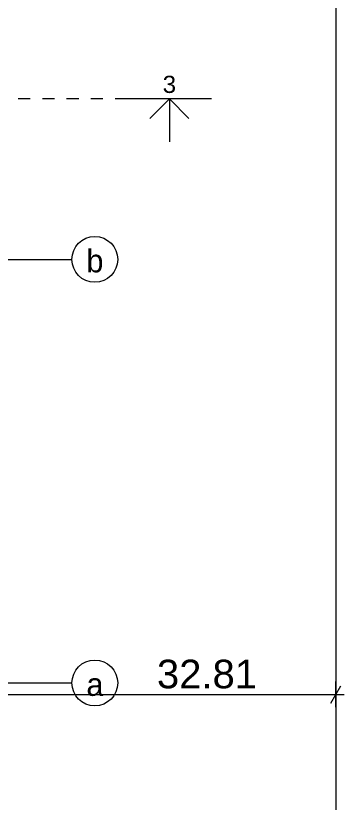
# Model space of a CAD drawing. Header units: millimetres. Extents: x 475206255 to 476720147, y 4620882299 to 4621447368.
# Drawn here: x 475299630 to 475305367, y 4621093132 to 4621106874 of the extents above; entities that cross this region are included whole.
import ezdxf

# ---------------------------------------------------------------- set-up
doc = ezdxf.new("R2010")
doc.units = ezdxf.units.MM
doc.header["$MEASUREMENT"] = 0
doc.linetypes.add('Dashed', pattern=[423.333333, 211.666667, -211.666667])
for name, color, linetype, lineweight in [('0_Pen_No__42_Pen_No__250_Pen_No__5', 5, 'Continuous', 0), ('Annotation - Text_Pen_No__7_Pen_No__5', 5, 'Continuous', 0), ('New_._Pen_No__1', 1, 'Continuous', 0), ('New_shenobebi_Pen_No__1', 1, 'Continuous', 0), ('New_Structural - Bearing_Pen_No__1', 1, 'Continuous', 0), ('zoma_Pen_No__1', 1, 'Continuous', 0), ('zoma_Pen_No__5_Pen_No__5', 5, 'Continuous', 0)]:
    doc.layers.add(name, color=color, linetype=linetype, lineweight=lineweight)
doc.layers.add('zoma', color=7, linetype='Continuous')
doc.styles.add('GENERATED_STYLE_1', font='arial.ttf')
doc.styles.add('GENERATED_STYLE_2', font='arial.ttf')
doc.styles.add('GENERATED_STYLE_4', font='ACADMTAV.TTF')
doc.linetypes.add('Break', pattern='A,0,[1,9.10.saxli 29.041.Shx,S=15.679026,R=0,X=0,Y=0],-1975.557214,0', length=1975.557214)
doc.dimstyles.new('GENERATED_STYLE__12', dxfattribs={"dimtxt": 500, "dimasz": 228, "dimexe": 0.18, "dimexo": 3, "dimgap": 0, "dimtad": 1, "dimtih": 1, "dimtoh": 1, "dimlfac": 0.001, "dimzin": 0, "dimdsep": 46, "dimtxsty": 'GENERATED_STYLE_2', "dimblk": 'ARROWHEAD_2', "dimblk1": 'ARROWHEAD_2', "dimblk2": 'ARROWHEAD_2', "dimcen": 0.09, "dimclrd": 1, "dimclre": 1, "dimclrt": 1, "dimadec": 0, "dimazin": 0, "dimtfac": 1, "dimtdec": 4, "dimtmove": 2, "dimatfit": 3, "dimfxl": 1, "dimtolj": 1, "dimtzin": 0, "dimarcsym": 0})

# ---------------------------------------------------------------- blocks, each defined once
blk = doc.blocks.new('*D268', base_point=(475826096, 4621095193))
at = {"layer": 'zoma_Pen_No__1', "color": 1, "linetype": 'Continuous', "lineweight": 0, "transparency": 16777216}
for p, q in [((475295532, 4621094791), (475295532, 4621095241)), ((475305221, 4621094791), (475305221, 4621095241)), ((475295619, 4621095166), (475295445, 4621094866)), ((475305134, 4621094866), (475305307, 4621095166)), ((475295385, 4621095016), (475295532, 4621095016)), ((475295532, 4621095016), (475305221, 4621095016)), ((475305221, 4621095016), (475305367, 4621095016))]:
    blk.add_line(p, q, dxfattribs=at)
at = {"layer": 'zoma_Pen_No__1', "color": 1, "lineweight": 0, "transparency": 16777216, "insert": (475302096, 4621095116), "char_height": 500, "attachment_point": 7, "style": 'GENERATED_STYLE_2'}
blk.add_mtext('\\A1;{\\pql;\\fArial|b0|i0|c204|p0;\\W1.000000;32.81}', dxfattribs=at)
blk = doc.blocks.new('ARROWHEAD_2')
at = {"color": 0, "linetype": 'Continuous', "lineweight": 0}
for p, q in [((-0.378, -0.655), (0.378, 0.655)), ((0, 0), (-1, 0))]:
    blk.add_line(p, q, dxfattribs=at)
blk = doc.blocks.new('*D269', base_point=(475826096, 4621095193))
at = {"layer": 'zoma_Pen_No__1', "color": 1, "linetype": 'Continuous', "lineweight": 0, "transparency": 16777216}
for p, q in [((475295619, 4621110366), (475295445, 4621110066)), ((475295532, 4621109991), (475295532, 4621110441)), ((475305134, 4621110066), (475305307, 4621110366)), ((475305221, 4621109991), (475305221, 4621110441)), ((475295385, 4621110216), (475295532, 4621110216)), ((475295532, 4621110216), (475305221, 4621110216)), ((475305221, 4621110216), (475305367, 4621110216))]:
    blk.add_line(p, q, dxfattribs=at)
at = {"layer": 'zoma_Pen_No__1', "color": 1, "lineweight": 0, "transparency": 16777216, "insert": (475302096, 4621110316), "char_height": 500, "attachment_point": 7, "style": 'GENERATED_STYLE_2'}
blk.add_mtext('\\A1;{\\pql;\\fArial|b0|i0|c204|p0;\\W1.000000;32.81}', dxfattribs=at)

msp = doc.modelspace()

# ---------------------------------------------------------------- linework, layer by layer
at = {"layer": '0_Pen_No__42_Pen_No__250_Pen_No__5', "color": 5, "linetype": 'Continuous', "lineweight": 0}
for centre in [(475301011.008, 4621102616.431), (475301011.008, 4621095216.431)]:
    msp.add_circle(centre, 400, dxfattribs=at)
at = {"layer": 'New_shenobebi_Pen_No__1', "color": 1, "linetype": 'Dashed', "lineweight": 0}
msp.add_lwpolyline([(475301576.601, 4621105421.761), (475228405.534, 4621105421.761)], dxfattribs=at)
at = {"layer": 'New_shenobebi_Pen_No__1', "color": 1, "linetype": 'Continuous', "lineweight": 0}
for points in [[(475303050.348, 4621105421.761), (475301576.601, 4621105421.761)], [(475302313.475, 4621105421.761), (475301972.33, 4621105080.616)], [(475302313.475, 4621105421.761), (475302313.475, 4621104668.763)], [(475302313.475, 4621105421.761), (475302654.62, 4621105080.616)]]:
    msp.add_lwpolyline(points, dxfattribs=at)
at = {"layer": 'New_Structural - Bearing_Pen_No__1', "color": 1, "linetype": 'Break', "lineweight": 0}
msp.add_line((475305220.529, 4621128569.11), (475305220.529, 4621084583.44), dxfattribs=at)
at = {"layer": 'zoma_Pen_No__5_Pen_No__5', "color": 5, "linetype": 'Continuous', "lineweight": 0}
for p, q in [((475228383.402, 4621102616.431), (475300611.008, 4621102616.431)), ((475228383.402, 4621095216.431), (475300611.008, 4621095216.431))]:
    msp.add_line(p, q, dxfattribs=at)

# ---------------------------------------------------------------- texts
at = {"layer": 'Annotation - Text_Pen_No__7_Pen_No__5', "color": 5, "linetype": 'Continuous', "lineweight": 0, "char_height": 400, "attachment_point": 2, "style": 'GENERATED_STYLE_4'}
for s, insert in [('\\A1;{\\pqc;\\fAcadMtavr|b0|i0|c0|p0;\\W1.000000;b}', (475301013.166, 4621102790.752)), ('\\A1;{\\pqc;\\fAcadMtavr|b0|i0|c0|p0;\\W1.000000;a}', (475301013.166, 4621095390.752))]:
    msp.add_mtext(s, dxfattribs=dict(at, insert=insert))
at = {"layer": 'New_._Pen_No__1', "color": 1, "linetype": 'Continuous', "lineweight": 0, "insert": (475302313.475, 4621105824.618), "char_height": 300, "attachment_point": 2, "style": 'GENERATED_STYLE_1'}
msp.add_mtext('\\A1;{\\pqc;\\fArial|b0|i0|c204|p0;\\W1.000000;3}', dxfattribs=at)

# ---------------------------------------------------------------- dimensions: what is measured, and where the dimension line sits
at = {"layer": 'zoma', "color": 1, "linetype": 'Continuous', "lineweight": 0}
for base, p2, picture, middle in [((475305220.529, 4621110216.431), (475305220.529, 4621110216.431), '*D269', (475302933.138, 4621110566.431)), ((475305220.529, 4621095016.431), (475305220.529, 4621094922.96), '*D268', (475302933.138, 4621095366.431))]:
    dim = msp.add_linear_dim(base=base, p1=(475295531.911, 4621095016.431), p2=p2, text='32.81', dimstyle='GENERATED_STYLE__12', dxfattribs=at)
    dim.commit()
    dim.dimension.update_dxf_attribs({"geometry": picture, "text_midpoint": middle, "dimtype": 160})

doc.saveas('drawing.dxf')
